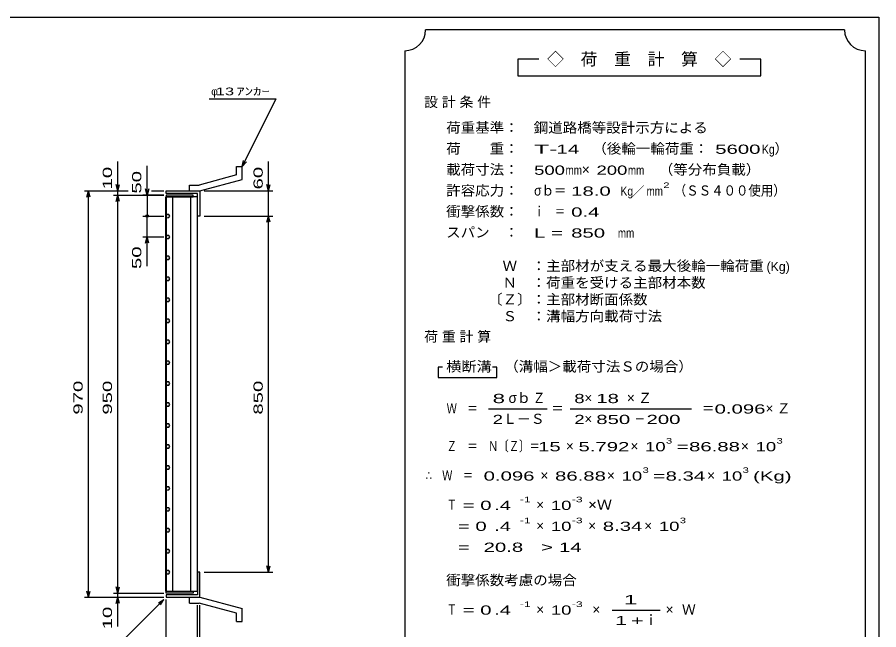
# Model space of a CAD drawing. Units: millimetres, scale not verified. Extents: x -1820 to 1731, y -1282 to 1054.
# Drawn here: x -326 to 1731, y -408 to 1054 of the extents above; entities that cross this region are included whole.
import ezdxf
from ezdxf.enums import TextEntityAlignment as Align

# ---------------------------------------------------------------- set-up
doc = ezdxf.new("R2010")
doc.units = ezdxf.units.MM
doc.header["$LTSCALE"] = 10
for name, color, linetype, lineweight in [('0_2', 150, 'Continuous', 25), ('16', 3, 'Continuous', 25), ('19', 6, 'Continuous', 25), ('22', 4, 'Continuous', 25), ('24', 2, 'Continuous', 25)]:
    doc.layers.add(name, color=color, linetype=linetype, lineweight=lineweight)
doc.styles.add('ベクトル', font='')
doc.styles.get('ベクトル').set_extended_font_data('ベクトル')

msp = doc.modelspace()

# ---------------------------------------------------------------- linework, layer by layer
at = {"layer": '0_2'}
for p, q in [((-1729, 1053.5), (1731, 1053.5)), ((1731, 1053.5), (1731, -1146.5))]:
    msp.add_line(p, q, dxfattribs=at)
at = {"layer": '16'}
for p, q in [((28.3, -316.5), (28.3, 624.5)), ((28.3, 624.5), (29, 624.5)), ((94, 629), (29, 629)), ((29, 629), (29, 624.5)), ((29, 624.5), (94, 624.5)), ((29, 624.5), (29, -316.5)), ((104, 624.5), (29, 624.5)), ((44.5, 624.5), (44.5, -316.5)), ((88.5, -316.5), (88.5, 624.5)), ((94, 624.5), (94, 629)), ((104, -316.5), (104, 624.5)), ((31.22, 582.88), (29, 578.96)), ((29, 578.96), (31.28, 575.09)), ((35.72, 582.91), (31.22, 582.88)), ((38, 579), (35.72, 582.91)), ((35.78, 575.12), (38, 579.04)), ((31.28, 575.09), (35.78, 575.12)), ((31.22, 532.88), (29, 528.96)), ((29, 528.96), (31.28, 525.09)), ((35.72, 532.91), (31.22, 532.88)), ((31.28, 525.09), (35.78, 525.12)), ((38, 529), (35.72, 532.91)), ((35.78, 525.12), (38, 529.04)), ((31.22, 482.88), (29, 478.96)), ((29, 478.96), (31.28, 475.09)), ((35.72, 482.91), (31.22, 482.88)), ((31.28, 475.09), (35.78, 475.12)), ((38, 479), (35.72, 482.91)), ((35.78, 475.12), (38, 479.04)), ((31.22, 432.88), (29, 428.96)), ((35.72, 432.91), (31.22, 432.88)), ((38, 429), (35.72, 432.91)), ((29, 428.96), (31.28, 425.09)), ((31.28, 425.09), (35.78, 425.12)), ((35.78, 425.12), (38, 429.04)), ((31.22, 382.88), (29, 378.96)), ((29, 378.96), (31.28, 375.09)), ((35.72, 382.91), (31.22, 382.88)), ((31.28, 375.09), (35.78, 375.12)), ((38, 379), (35.72, 382.91)), ((35.78, 375.12), (38, 379.04)), ((31.22, 332.88), (29, 328.96)), ((35.72, 332.91), (31.22, 332.88)), ((38, 329), (35.72, 332.91)), ((29, 328.96), (31.28, 325.09)), ((31.28, 325.09), (35.78, 325.12)), ((35.78, 325.12), (38, 329.04)), ((31.22, 282.88), (29, 278.96)), ((29, 278.96), (31.28, 275.09)), ((35.72, 282.91), (31.22, 282.88)), ((31.28, 275.09), (35.78, 275.12)), ((38, 279), (35.72, 282.91)), ((35.78, 275.12), (38, 279.04)), ((31.22, 232.88), (29, 228.96)), ((29, 228.96), (31.28, 225.09)), ((35.72, 232.91), (31.22, 232.88)), ((38, 229), (35.72, 232.91)), ((35.78, 225.12), (38, 229.04)), ((31.28, 225.09), (35.78, 225.12)), ((31.22, 182.88), (29, 178.96)), ((29, 178.96), (31.28, 175.09)), ((35.72, 182.91), (31.22, 182.88)), ((31.28, 175.09), (35.78, 175.12)), ((38, 179), (35.72, 182.91)), ((35.78, 175.12), (38, 179.04)), ((31.22, 132.88), (29, 128.96)), ((29, 128.96), (31.28, 125.09)), ((35.72, 132.91), (31.22, 132.88)), ((31.28, 125.09), (35.78, 125.12)), ((38, 129), (35.72, 132.91)), ((35.78, 125.12), (38, 129.04)), ((31.22, 82.88), (29, 78.96)), ((35.72, 82.91), (31.22, 82.88)), ((38, 79), (35.72, 82.91)), ((29, 78.96), (31.28, 75.09)), ((31.28, 75.09), (35.78, 75.12)), ((35.78, 75.12), (38, 79.04)), ((31.22, 32.88), (29, 28.96)), ((29, 28.96), (31.28, 25.09)), ((35.72, 32.91), (31.22, 32.88)), ((31.28, 25.09), (35.78, 25.12)), ((38, 29), (35.72, 32.91)), ((35.78, 25.12), (38, 29.04)), ((31.22, -17.12), (29, -21.04)), ((35.72, -17.09), (31.22, -17.12)), ((38, -21), (35.72, -17.09)), ((29, -21.04), (31.28, -24.91)), ((31.28, -24.91), (35.78, -24.88)), ((35.78, -24.88), (38, -20.96)), ((31.22, -67.12), (29, -71.04)), ((29, -71.04), (31.28, -74.91)), ((35.72, -67.09), (31.22, -67.12)), ((31.28, -74.91), (35.78, -74.88)), ((38, -71), (35.72, -67.09)), ((35.78, -74.88), (38, -70.96)), ((31.22, -117.12), (29, -121.04)), ((29, -121.04), (31.28, -124.91)), ((35.72, -117.09), (31.22, -117.12)), ((38, -121), (35.72, -117.09)), ((35.78, -124.88), (38, -120.96)), ((31.28, -124.91), (35.78, -124.88)), ((31.22, -167.12), (29, -171.04)), ((29, -171.04), (31.28, -174.91)), ((35.72, -167.09), (31.22, -167.12)), ((31.28, -174.91), (35.78, -174.88)), ((38, -171), (35.72, -167.09)), ((35.78, -174.88), (38, -170.96)), ((31.22, -217.12), (29, -221.04)), ((29, -221.04), (31.28, -224.91)), ((35.72, -217.09), (31.22, -217.12)), ((31.28, -224.91), (35.78, -224.88)), ((38, -221), (35.72, -217.09)), ((35.78, -224.88), (38, -220.96)), ((31.22, -267.12), (29, -271.04)), ((35.72, -267.09), (31.22, -267.12)), ((38, -271), (35.72, -267.09)), ((29, -271.04), (31.28, -274.91)), ((31.28, -274.91), (35.78, -274.88)), ((35.78, -274.88), (38, -270.96)), ((29, -316.5), (28.3, -316.5)), ((29, -316.5), (94, -316.5)), ((29, -321), (29, -316.5)), ((29, -316.5), (104, -316.5)), ((94, -321), (29, -321)), ((94, -316.5), (94, -321))]:
    msp.add_line(p, q, dxfattribs=at)
at = {"layer": '19'}
for p, q in [((197, 697), (211, 697)), ((197, 677), (197, 697)), ((211, 666), (211, 697)), ((197, 677), (108, 653)), ((110, 639), (211, 666)), ((29, 633), (29, 639)), ((29, 639), (109, 639)), ((85, 653), (108, 653)), ((85, 639), (85, 653)), ((85, 639), (110, 639)), ((109, 639), (110, 638)), ((110, 638), (110, 579)), ((104, 633), (29, 633)), ((104, 579), (104, 633)), ((110, 579), (104, 579)), ((110, -271), (104, -271)), ((104, -271), (104, -325)), ((110, -330), (110, -271)), ((29, -325), (29, -331)), ((104, -325), (29, -325)), ((29, -331), (109, -331)), ((85, -331), (110, -331)), ((85, -345), (85, -331)), ((85, -345), (108, -345)), ((197, -369), (108, -345)), ((109, -331), (110, -330)), ((110, -331), (211, -358)), ((197, -389), (197, -369)), ((211, -389), (211, -358)), ((197, -389), (211, -389))]:
    msp.add_line(p, q, dxfattribs=at)
at = {"layer": '22'}
for p, q in [((132, 859), (292, 859)), ((211, 697), (292, 859)), ((-86, 639), (-86, 709)), ((211, 697), (214, 711.6)), ((211, 697), (221, 708)), ((274, 639), (274, 709)), ((-16, 629), (-16, 699)), ((-166, 639), (-61, 639)), ((-160, 624), (-156, 639)), ((-152, 624), (-156, 639)), ((-156, -331), (-156, 639)), ((-96, 639), (-61, 639)), ((-86, 639), (-90, 654)), ((-86, 639), (-82, 654)), ((-86, 629), (-86, 639)), ((-16, 629), (-20, 644)), ((-12, 644), (-16, 629)), ((-6, 639), (24, 639)), ((-6, 639), (24, 639)), ((120, 639), (284, 639)), ((274, 639), (270, 654)), ((274, 639), (278, 654)), ((274, 579), (274, 639)), ((-96, 629), (24, 629)), ((-90, 614), (-86, 629)), ((-82, 614), (-86, 629)), ((-86, -321), (-86, 629)), ((24, 629), (-26, 629)), ((-16, 629), (-16, 579)), ((-26, 579), (24, 579)), ((-16, 529), (-16, 579)), ((120, 579), (284, 579)), ((270, 564), (274, 579)), ((278, 564), (274, 579)), ((274, -271), (274, 579)), ((-26, 529), (24, 529)), ((-20, 514), (-16, 529)), ((-12, 514), (-16, 529)), ((-16, 459), (-16, 529)), ((274, -271), (270, -256)), ((274, -271), (278, -256)), ((120, -271), (284, -271)), ((-86, -321), (-90, -306)), ((-86, -321), (-82, -306)), ((-156, -331), (-160, -316)), ((-156, -331), (-152, -316)), ((-96, -321), (24, -321)), ((-86, -331), (-86, -321)), ((-166, -331), (24, -331)), ((-126, -486), (24, -336)), ((-96, -331), (24, -331)), ((-90, -346), (-86, -331)), ((-82, -346), (-86, -331)), ((-86, -401), (-86, -331)), ((11, -344), (24, -336)), ((16, -349), (24, -336)), ((29, -496), (29, -336)), ((29, -566), (29, -336)), ((104, -496), (104, -350)), ((110, -566), (110, -350))]:
    msp.add_line(p, q, dxfattribs=at)
msp.add_circle((-16, 579), 3, dxfattribs=at)
at = {"layer": '24', "color": 4}
for p, q in [((1649, 1023.5), (649, 1023.5)), ((599, 973.5), (599, -576.5)), ((1699, -576.5), (1699, 973.5)), ((919, 953.5), (869, 953.5)), ((869, 953.5), (869, 913.5)), ((1449, 953.5), (1399, 953.5)), ((1449, 913.5), (1449, 953.5)), ((869, 913.5), (1449, 913.5)), ((689, 218.5), (679, 218.5)), ((679, 218.5), (679, 193.5)), ((819, 218.5), (809, 218.5)), ((819, 193.5), (819, 218.5)), ((679, 193.5), (819, 193.5)), ((799, 118.5), (939, 118.5)), ((994, 118.5), (1284, 118.5)), ((1094, -361.5), (1209, -361.5))]:
    msp.add_line(p, q, dxfattribs=at)
for centre, start, end in [((599, 1023.5), 270, 0), ((1699, 1023.5), 180, 270)]:
    msp.add_arc(centre, 50, start, end, dxfattribs=at)

# ---------------------------------------------------------------- texts
at = {"layer": '22', "color": 2, "style": 'ベクトル', "width": 1.6}
for s, p in [(' 13 ', (137, 876.5)), ('ｱﾝｶｰ', (197, 876.5))]:
    msp.add_text(s, height=18.33, dxfattribs=at).set_placement(p, align=Align.MIDDLE_LEFT)
at = {"layer": '22', "color": 2, "style": 'ベクトル'}
msp.add_text('φ', height=18.33, dxfattribs=at).set_placement((137, 876.5), align=Align.MIDDLE_LEFT)
at = {"layer": '22', "color": 2, "style": 'ベクトル', "width": 1.65}
for s, p in [(' 10 ', (-111, 629)), (' 50 ', (-41, 619)), (' 60 ', (249, 629)), (' 50 ', (-41, 439)), (' 970 ', (-181, 91.5)), (' 950 ', (-111, 91.5)), (' 850 ', (249, 91.5)), (' 10 ', (-111, -421))]:
    msp.add_text(s, height=21.99, rotation=90, dxfattribs=at).set_placement(p, align=Align.MIDDLE_LEFT)
at = {"layer": '24', "style": 'ベクトル'}
for s, height, p in [('◇\u3000荷\u3000重\u3000計\u3000算\u3000◇', 29.33, (939, 953.5)), ('）', 24.19, (1482, 740)), ('×', 24.19, (1022, 690)), ('／', 21.99, (1141.5, 638.5)), ('(Kg)', 21.99, (1463, 458.5)), ('σｂ', 24.19, (847, 145)), ('×', 24.19, (1028, 145)), ('Ｌ－Ｓ', 24.19, (834, 95)), ('×', 24.19, (1028, 95)), ('×', 24.19, (984, 30)), ('×', 24.19, (1138, 30)), ('×', 24.19, (1402, 30)), ('×', 24.19, (923, -40)), ('×', 24.19, (1082, -40)), ('×', 24.19, (1321, -40)), ('×', 24.19, (913, -110)), ('×', 24.19, (913, -160)), ('×', 24.19, (1037, -160)), ('×', 24.19, (1171, -160)), ('Ｗ', 24.19, (1261, -360)), ('×', 24.19, (913, -360)), ('×', 24.19, (1047, -360)), ('×', 24.19, (1222, -360)), ('ｉ', 24.19, (1170.5, -385))]:
    msp.add_text(s, height=height, dxfattribs=at).set_placement(p, align=Align.MIDDLE_LEFT)
for s, height, width, p in [('荷重基準：\u3000', 24.19, 1.05, (698, 790)), ('鋼道路橋等設計示方による', 24.19, 1.05, (907, 790)), ('荷\u3000\u3000重：\u3000', 24.19, 1.05, (698, 740)), ('T-', 21.99, 2, (908, 738.5)), (' 14 ', 21.99, 1.65, (948, 738.5)), ('（後輪一輪荷重：', 24.19, 1.05, (1047, 740)), (' 5600', 21.99, 1.65, (1327, 738.5)), ('Kg', 21.99, 0.85, (1452, 738.5)), ('載荷寸法：\u3000', 24.19, 1.05, (698, 690)), ('500', 21.99, 1.5, (908, 688.5)), ('200', 21.99, 1.5, (1057, 688.5)), ('\u3000（等分布負載）', 24.19, 1.05, (1171, 690)), ('mm', 21.99, 0.8, (983, 688.5)), ('mm', 21.99, 0.8, (1132, 688.5)), ('2', 13.2, 1.5, (1216.5, 652.5)), ('許容応力：\u3000', 24.19, 1.05, (698, 640)), ('σｂ＝', 24.19, 0.9, (908, 640)), (' 18.0', 21.99, 1.65, (983, 638.5)), ('Kg', 21.99, 0.85, (1114, 638.5)), ('mm', 21.99, 0.8, (1176.5, 638.5)), ('（ＳＳ４００使用）', 24.19, 0.9, (1241.5, 640)), ('衝撃係数：\u3000', 24.19, 1.05, (698, 590)), ('ｉ\u3000＝', 24.19, 0.75, (908, 590)), (' 0.4', 21.99, 1.65, (983, 588.5)), ('スパン\u3000：\u3000', 24.19, 1.05, (698, 540)), ('L =', 21.99, 1.65, (908, 538.5)), (' 850 ', 21.99, 1.65, (983, 538.5)), ('mm', 21.99, 0.8, (1108, 538.5)), ('\u3000Ｗ\u3000：主部材が支える最大後輪一輪荷重', 24.19, 1.05, (798, 460)), ('\u3000Ｎ\u3000：荷重を受ける主部材本数', 24.19, 1.05, (798, 420)), ('〔Ｚ〕：主部材断面係数', 24.19, 1.05, (798, 380)), ('\u3000Ｓ\u3000：溝幅方向載荷寸法', 24.19, 1.05, (798, 340)), ('横断溝', 24.19, 1.1, (698, 220)), ('\u3000（溝幅＞載荷寸法Ｓの場合）', 24.19, 1.05, (802, 220)), ('8', 21.99, 1.8, (809, 143.5)), ('Ｚ', 24.19, 0.9, (905, 145)), ('8', 21.99, 1.5, (1004, 143.5)), (' 18 ', 21.99, 1.65, (1043, 143.5)), ('Ｗ\u3000＝', 24.19, 0.75, (699, 120)), ('＝', 24.19, 0.9, (949, 120)), ('＝', 24.19, 0.9, (1309, 120)), ('0.096', 21.99, 1.65, (1339, 118.5)), ('2', 21.99, 1.5, (809, 93.5)), ('2', 21.99, 1.5, (1004, 93.5)), (' 850 ', 21.99, 1.65, (1043, 93.5)), (' 200 ', 21.99, 1.65, (1163, 93.5)), ('－', 24.19, 0.75, (1148, 95)), ('Ｚ\u3000＝\u3000Ｎ〔Ｚ〕＝', 24.19, 0.75, (699, 30)), ('3', 13.2, 1.5, (1223, 42.5)), ('3', 13.2, 1.5, (1487, 42.5)), (' 15 ', 21.99, 1.65, (904, 28.5)), ('5.792', 21.99, 1.65, (1014, 28.5)), ('10', 21.99, 1.5, (1173, 28.5)), ('=', 21.99, 1.7, (1248, 28.5)), ('86.88', 21.99, 1.65, (1278, 28.5)), ('10', 21.99, 1.5, (1437, 28.5)), ('∴\u3000Ｗ\u3000＝', 24.19, 0.75, (649, -40)), (' 0.096', 21.99, 1.65, (774, -41.5)), ('86.88', 21.99, 1.65, (958, -41.5)), ('10', 21.99, 1.5, (1117, -41.5)), ('3', 13.2, 1.5, (1167, -27.5)), ('=', 21.99, 1.7, (1192, -41.5)), ('8.34', 21.99, 1.65, (1222, -41.5)), ('10', 21.99, 1.5, (1356, -41.5)), ('3', 13.2, 1.5, (1406, -27.5)), ('(Kg)', 21.99, 1.65, (1431, -41.5)), ('Ｔ', 24.19, 0.75, (699, -110)), (' = 0', 21.99, 1.65, (724, -111.5)), (' .4 ', 21.99, 1.65, (799, -111.5)), ('-1', 13.2, 1.65, (874, -97.5)), ('10', 21.99, 1.5, (948, -111.5)), ('-3', 13.2, 1.65, (998, -97.5)), ('×Ｗ', 24.19, 1.1, (1037, -110)), ('-1', 13.2, 1.65, (874, -147.5)), ('-3', 13.2, 1.65, (998, -147.5)), ('3', 13.2, 1.5, (1256, -147.5)), ('  = 0', 21.99, 1.65, (699, -161.5)), (' .4 ', 21.99, 1.65, (799, -161.5)), ('10', 21.99, 1.5, (948, -161.5)), ('8.34', 21.99, 1.65, (1072, -161.5)), ('10', 21.99, 1.5, (1206, -161.5)), (' 20.8', 21.99, 1.65, (774, -211.5)), ('>', 21.99, 1.7, (924, -211.5)), (' 14 ', 21.99, 1.65, (954, -211.5)), ('  =', 21.99, 1.65, (699, -211.5)), ('衝撃係数考慮の場合', 24.19, 1.05, (698, -290)), ('Ｔ', 24.19, 0.75, (699, -360)), ('-1', 13.2, 1.65, (874, -347.5)), ('-3', 13.2, 1.65, (998, -347.5)), (' = 0', 21.99, 1.65, (724, -361.5)), (' .4 ', 21.99, 1.65, (799, -361.5)), ('10', 21.99, 1.5, (948, -361.5))]:
    msp.add_text(s, height=height, dxfattribs=dict(at, width=width)).set_placement(p, align=Align.MIDDLE_LEFT)
at = {"layer": '24', "attachment_point": 4, "style": 'ベクトル'}
for s, insert, char_height in [('\\T1.28;設計条件', (645.5, 850), 24.19), ('\\T1.28;荷重計算', (645.5, 290), 24.19), ('\\T1.42;×Ｚ', (1129.5, 145), 24.19), ('\\T1.42;×Ｚ', (1460.5, 120), 24.19), ('\\T1.25;\\W2;\\~1\\~', (1101.5, -336.5), 21.99), ('\\T1.33;\\W1.75;1+', (1101.5, -386.5), 21.99)]:
    msp.add_mtext(s, dxfattribs=dict(at, insert=insert, char_height=char_height))

doc.saveas('drawing.dxf')
